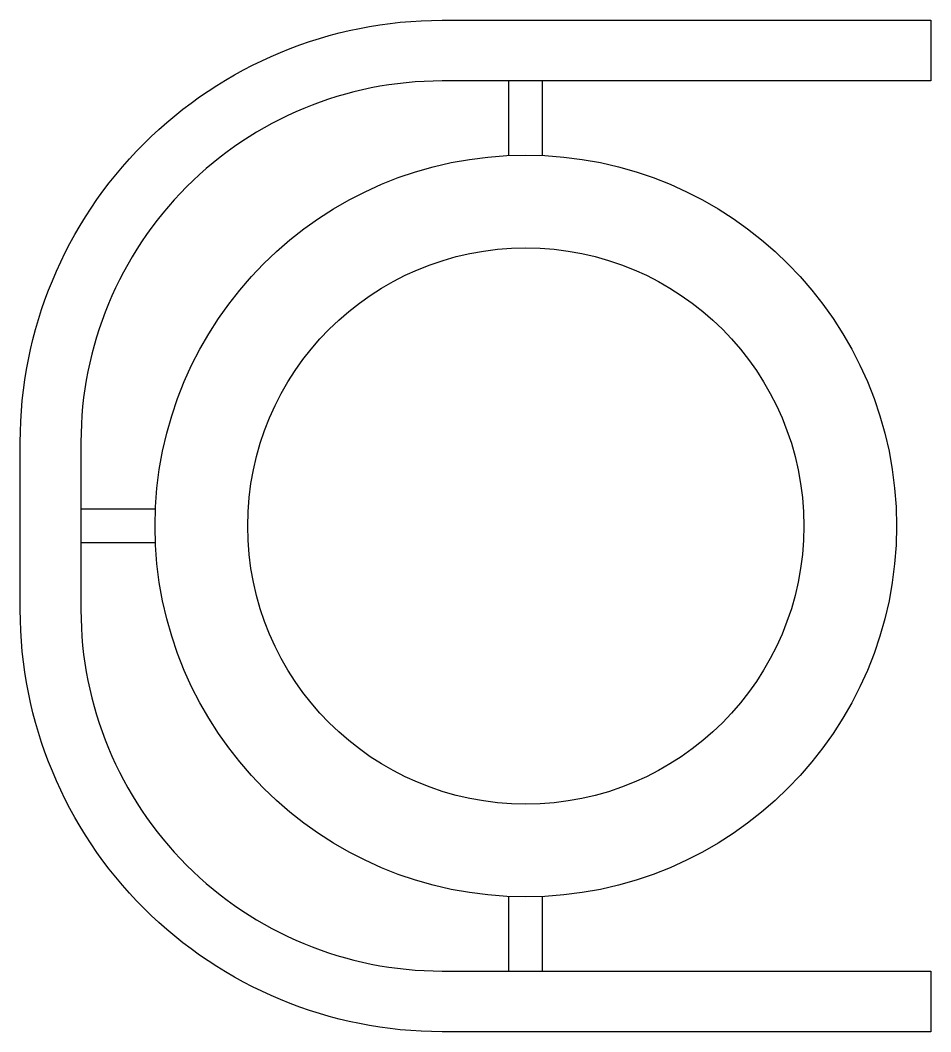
# Model space of a CAD drawing. Extents: x 72.611 to 72.99, y 38.326 to 38.746.
import ezdxf

# ---------------------------------------------------------------- set-up
doc = ezdxf.new("R2010")
doc.units = 0
doc.header["$LTSCALE"] = 0.5
doc.header["$MEASUREMENT"] = 0
doc.layers.get('0').update_dxf_attribs({"linetype": 'CONTINUOUS'})

msp = doc.modelspace()

# ---------------------------------------------------------------- linework, layer by layer
for p, q in [((72.8144, 38.6897), (72.8144, 38.72066)), ((72.8284, 38.6897), (72.8284, 38.72066)), ((72.66756, 38.54286), (72.6366, 38.54286)), ((72.66756, 38.52886), (72.6366, 38.52886)), ((72.8144, 38.35106), (72.8144, 38.38202)), ((72.8284, 38.35106), (72.8284, 38.38202))]:
    msp.add_line(p, q)
msp.add_lwpolyline([(72.98961, 38.74586), (72.98961, 38.72066), (72.7866, 38.72066, 0.414214), (72.6366, 38.57066), (72.6366, 38.50106, 0.414214), (72.7866, 38.35106), (72.98961, 38.35106), (72.98961, 38.32586), (72.7866, 38.32586, -0.414214), (72.6114, 38.50106), (72.6114, 38.57066, -0.414214), (72.7866, 38.74586)], format="xyb", close=True)
for radius in [0.154, 0.1155]:
    msp.add_circle((72.8214, 38.53586), radius)

doc.saveas('drawing.dxf')
